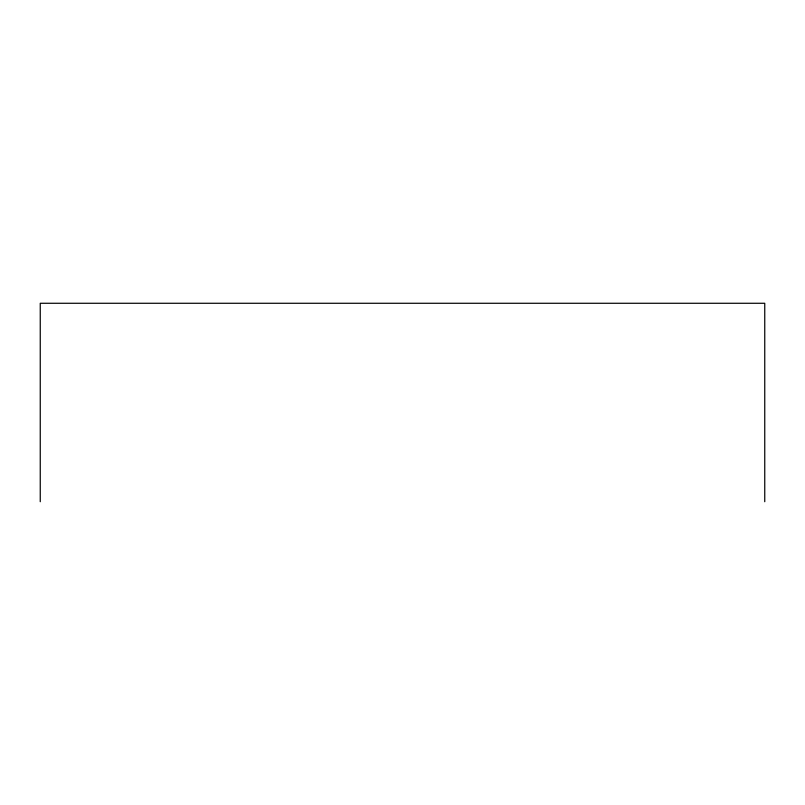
<?xml version="1.0" encoding="UTF-8"?>
<svg xmlns="http://www.w3.org/2000/svg" width="805" height="805" viewBox="0 0 805 805"><rect width="100%" height="100%" fill="white"/><g stroke="black" fill="none" stroke-linecap="round" stroke-linejoin="round"><path stroke-width="1.21" d="M764.75 501.726L764.75 303.274L40.25 303.274L40.25 501.726"/></g></svg>
